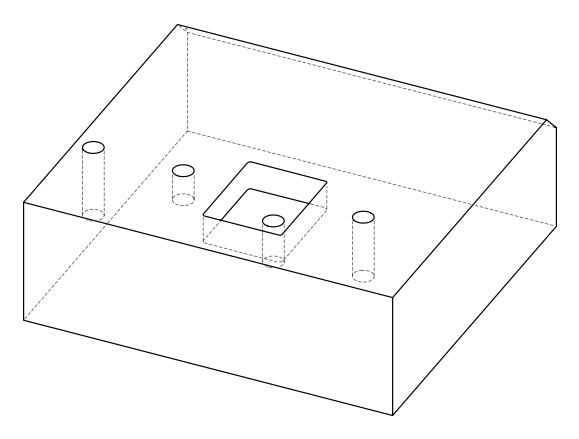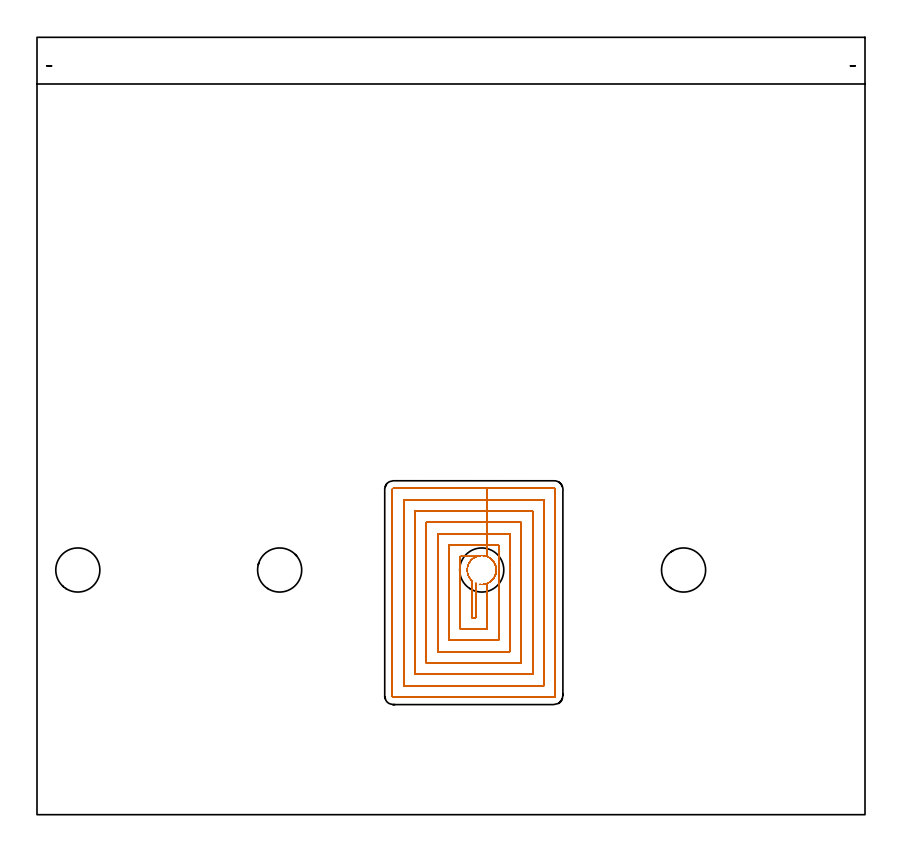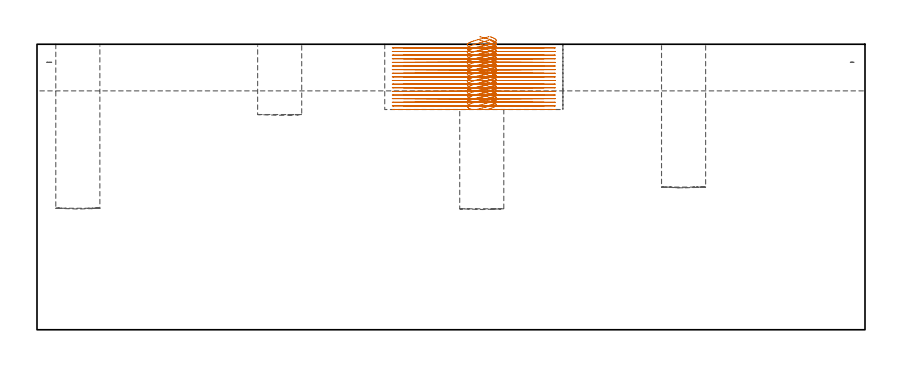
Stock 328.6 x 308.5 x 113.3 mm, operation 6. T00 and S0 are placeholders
(PLAN: 6 operations, 2 tool changes, 71.9 min)
(1 INDEXABLE_INSERT_DRILL_BLIND_HOLE_FROM_SOLID | STEP1POCKET | NXT0302_006 | 0.27 min | 15660 mm3)
(2 INDEXABLE_INSERT_DRILL_BLIND_HOLE_FROM_SOLID_1 | STEP1POCKET_1 | NXT0302_006 | 0.12 min | 6725 mm3)
(3 INDEXABLE_INSERT_DRILL_BLIND_HOLE_FROM_SOLID_2 | STEP1POCKET_2 | NXT0302_006 | 0.17 min | 15709 mm3)
(4 INDEXABLE_INSERT_DRILL_BLIND_HOLE_FROM_SOLID_3 | STEP1POCKET_3 | NXT0302_006 | 0.24 min | 13645 mm3)
(5 AREA_MILL | FG_CHAMFER_SURFACE | UGT0205_001 | 18.69 min | 56237 mm3)
(6 MILL_RECTANGULAR_POCKET | POCKET_RECTANGULAR_STRAIGHT | NXT0201_008 | Follow Part, ap 1.5, ae 75% | 52.45 min | 156149 mm3)
(TOOL NXT0302_006 | Index. Insert Drill 17.5mm [880-D1750L25-05] | D17.5 PA176 FL88 Z2)
(TOOL UGT0205_001 | Chamfer Mill 20 x 3 x 45 deg. | D20 FL50 Z2)
(TOOL NXT0201_008 | ENDMILL 6mm [2P460-0600-NA 1630] | D6 FL26 Z6)
(OP 6 MILL_RECTANGULAR_POCKET)
G17 G21 G94 G90
T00 M6
G54
G17 G0 G90 X179.303 Y102.118 S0 M3
G43 Z123.3 H1
Z116.3
G94 G1 X179.197 Y102.186 Z116.266 F250.
X178.315 Y102.564 Z116.009
X177.988 Y102.652 Z115.918
X177.66 Y102.739 Z115.827
X176.755 Y102.851 Z115.583
X175.845 Y102.818 Z115.339
X174.95 Y102.642 Z115.095
X174.095 Y102.328 Z114.851
X173.3 Y101.882 Z114.606
X172.585 Y101.317 Z114.362
X171.968 Y100.646 Z114.118
X171.465 Y99.886 Z113.874
X171.088 Y99.056 Z113.63
X170.846 Y98.178 Z113.385
X170.746 Y97.272 Z113.141
X170.79 Y96.361 Z112.897
X170.853 Y96.028 Z112.806
X170.904 Y95.761 Z112.733
X171.101 Y95.123 Z112.554
X171.448 Y94.34 Z112.325
X171.818 Y93.751 Z112.138
X172.256 Y93.211 Z111.952
X172.5 Y92.975 Z111.861
Y78.2 F500.
X174.2
Y91.835
G0 X179.783 Y92.391 Z116.3
G1 X180.218 Y92.702 Z116.157 F250.
X180.464 Y92.936 Z116.066
X180.71 Y93.17 Z115.975
X181.303 Y93.924 Z115.718
X181.763 Y94.765 Z115.461
X182.077 Y95.671 Z115.204
X182.236 Y96.617 Z114.947
Y97.575 Z114.69
X182.078 Y98.521 Z114.433
X181.764 Y99.427 Z114.176
X181.305 Y100.269 Z113.919
X180.712 Y101.022 Z113.663
X180.003 Y101.668 Z113.406
X179.197 Y102.186 Z113.149
X178.315 Y102.564 Z112.892
X177.988 Y102.652 Z112.801
X177.66 Y102.739 Z112.71
X176.724 Y102.852 Z112.457
X175.782 Y102.811 Z112.205
X174.859 Y102.616 Z111.952
X174.54 Y102.5 Z111.861
X168. F500.
Y73.7
X178.7
Y91.79
G0 X175.745 Y91.405 Z116.3
G1 X175.904 Y91.375 Z116.257 F250.
X176.83 Y91.353 Z116.008
X177.748 Y91.48 Z115.76
X178.634 Y91.753 Z115.512
X179.464 Y92.164 Z115.264
X180.218 Y92.702 Z115.015
X180.464 Y92.936 Z114.924
X180.71 Y93.17 Z114.833
X181.268 Y93.872 Z114.593
X181.711 Y94.651 Z114.353
X182.027 Y95.489 Z114.113
X182.209 Y96.367 Z113.873
X182.254 Y97.262 Z113.633
X182.159 Y98.153 Z113.393
X181.927 Y99.018 Z113.153
X181.563 Y99.837 Z112.912
X181.077 Y100.59 Z112.672
X180.48 Y101.258 Z112.432
X179.786 Y101.826 Z112.192
X179.013 Y102.279 Z111.952
X178.7 Y102.409 Z111.861
Y102.5 F500.
X178.468
Y107.
X163.5
Y69.2
X183.2
Y107.
X178.468
Y111.5
X159.
Y64.7
X187.7
Y111.5
X178.468
Y116.
X154.5
Y60.2
X192.2
Y116.
X178.468
Y120.5
X150.
Y55.7
X196.7
Y120.5
X178.468
Y125.
X145.5
Y51.2
X201.2
Y125.
X178.468
Y129.5
X141.4
G3 X141. Y129.1 R0.4
G1 Y47.1
G3 X141.4 Y46.7 R0.4
G1 X205.3
G3 X205.7 Y47.1 R0.4
G1 Y129.1
G3 X205.3 Y129.5 R0.4
G1 X178.468
X177.468
G0 X179.304 Y102.117 Z114.861
G1 X179.197 Y102.186 Z114.827 F250.
X178.315 Y102.564 Z114.57
X177.988 Y102.652 Z114.479
X177.66 Y102.739 Z114.388
X176.71 Y102.853 Z114.132
X175.754 Y102.807 Z113.876
X174.82 Y102.604 Z113.619
X173.931 Y102.249 Z113.363
X173.114 Y101.752 Z113.107
X172.39 Y101.127 Z112.85
X171.779 Y100.39 Z112.594
X171.299 Y99.563 Z112.338
X170.962 Y98.668 Z112.081
X170.779 Y97.729 Z111.825
X170.752 Y96.773 Z111.569
X170.885 Y95.825 Z111.312
X171.101 Y95.123 Z111.115
X171.302 Y94.646 Z110.977
X171.448 Y94.34 Z110.886
X171.818 Y93.751 Z110.699
X172.256 Y93.211 Z110.513
X172.5 Y92.975 Z110.422
Y78.2 F500.
X174.2
Y91.835
G0 X179.783 Y92.391 Z114.861
G1 X180.218 Y92.702 Z114.718 F250.
X180.464 Y92.936 Z114.627
X180.71 Y93.17 Z114.536
X181.303 Y93.924 Z114.279
X181.763 Y94.765 Z114.022
X182.077 Y95.671 Z113.765
X182.236 Y96.617 Z113.508
Y97.575 Z113.251
X182.078 Y98.521 Z112.994
X181.764 Y99.427 Z112.737
X181.305 Y100.269 Z112.481
X180.712 Y101.022 Z112.224
X180.003 Y101.668 Z111.967
X179.197 Y102.186 Z111.71
X178.315 Y102.564 Z111.453
X177.988 Y102.652 Z111.362
X177.66 Y102.739 Z111.271
X176.724 Y102.852 Z111.018
X175.782 Y102.811 Z110.766
X174.859 Y102.616 Z110.513
X174.54 Y102.5 Z110.422
X168. F500.
Y73.7
X178.7
Y91.79
G0 X175.745 Y91.405 Z114.861
G1 X175.904 Y91.375 Z114.818 F250.
X176.83 Y91.353 Z114.57
X177.748 Y91.48 Z114.321
X178.634 Y91.753 Z114.073
X179.464 Y92.164 Z113.825
X180.218 Y92.702 Z113.576
X180.464 Y92.936 Z113.485
X180.71 Y93.17 Z113.394
X181.268 Y93.872 Z113.154
X181.711 Y94.651 Z112.914
X182.027 Y95.489 Z112.674
X182.209 Y96.367 Z112.434
X182.254 Y97.262 Z112.194
X182.159 Y98.153 Z111.954
X181.927 Y99.018 Z111.714
X181.563 Y99.837 Z111.474
X181.077 Y100.59 Z111.233
X180.48 Y101.258 Z110.993
X179.786 Y101.826 Z110.753
X179.013 Y102.279 Z110.513
X178.7 Y102.409 Z110.422
Y102.5 F500.
X178.468
Y107.
X163.5
Y69.2
X183.2
Y107.
X178.468
Y111.5
X159.
Y64.7
X187.7
Y111.5
X178.468
Y116.
X154.5
Y60.2
X192.2
Y116.
X178.468
Y120.5
X150.
Y55.7
X196.7
Y120.5
X178.468
Y125.
X145.5
Y51.2
X201.2
Y125.
X178.468
Y129.5
X141.4
G3 X141. Y129.1 R0.4
G1 Y47.1
G3 X141.4 Y46.7 R0.4
G1 X205.3
G3 X205.7 Y47.1 R0.4
G1 Y129.1
G3 X205.3 Y129.5 R0.4
G1 X178.468
X177.468
G0 X179.304 Y102.117 Z113.422
G1 X179.197 Y102.186 Z113.388 F250.
X178.315 Y102.564 Z113.131
X177.988 Y102.652 Z113.04
X177.66 Y102.739 Z112.949
X176.71 Y102.853 Z112.693
X175.754 Y102.807 Z112.437
X174.82 Y102.604 Z112.18
X173.931 Y102.249 Z111.924
X173.114 Y101.752 Z111.668
X172.39 Y101.127 Z111.411
X171.779 Y100.39 Z111.155
X171.299 Y99.563 Z110.899
X170.962 Y98.668 Z110.642
X170.779 Y97.729 Z110.386
X170.752 Y96.773 Z110.13
X170.885 Y95.825 Z109.873
X171.101 Y95.123 Z109.677
X171.302 Y94.646 Z109.538
X171.448 Y94.34 Z109.447
X171.818 Y93.751 Z109.261
X172.256 Y93.211 Z109.074
X172.5 Y92.975 Z108.983
Y78.2 F500.
X174.2
Y91.835
G0 X179.783 Y92.391 Z113.422
G1 X180.218 Y92.702 Z113.279 F250.
X180.464 Y92.936 Z113.188
X180.71 Y93.17 Z113.097
X181.303 Y93.924 Z112.84
X181.763 Y94.765 Z112.583
X182.077 Y95.671 Z112.326
X182.236 Y96.617 Z112.069
Y97.575 Z111.812
X182.078 Y98.521 Z111.555
X181.764 Y99.427 Z111.299
X181.305 Y100.269 Z111.042
X180.712 Y101.022 Z110.785
X180.003 Y101.668 Z110.528
X179.197 Y102.186 Z110.271
X178.315 Y102.564 Z110.014
X177.988 Y102.652 Z109.923
X177.66 Y102.739 Z109.832
X176.724 Y102.852 Z109.58
X175.782 Y102.811 Z109.327
X174.859 Y102.616 Z109.074
X174.54 Y102.5 Z108.983
X168. F500.
Y73.7
X178.7
Y91.79
G0 X175.745 Y91.405 Z113.422
G1 X175.904 Y91.375 Z113.379 F250.
X176.83 Y91.353 Z113.131
X177.748 Y91.48 Z112.882
X178.634 Y91.753 Z112.634
X179.464 Y92.164 Z112.386
X180.218 Y92.702 Z112.137
X180.464 Y92.936 Z112.047
X180.71 Y93.17 Z111.956
X181.268 Y93.872 Z111.715
X181.711 Y94.651 Z111.475
X182.027 Y95.489 Z111.235
X182.209 Y96.367 Z110.995
X182.254 Y97.262 Z110.755
X182.159 Y98.153 Z110.515
X181.927 Y99.018 Z110.275
X181.563 Y99.837 Z110.035
X181.077 Y100.59 Z109.795
X180.48 Y101.258 Z109.554
X179.786 Y101.826 Z109.314
X179.013 Y102.279 Z109.074
X178.7 Y102.409 Z108.983
Y102.5 F500.
X178.468
Y107.
X163.5
Y69.2
X183.2
Y107.
X178.468
Y111.5
X159.
Y64.7
X187.7
Y111.5
X178.468
Y116.
X154.5
Y60.2
X192.2
Y116.
X178.468
Y120.5
X150.
Y55.7
X196.7
Y120.5
X178.468
Y125.
X145.5
Y51.2
X201.2
Y125.
X178.468
Y129.5
X141.4
G3 X141. Y129.1 R0.4
G1 Y47.1
G3 X141.4 Y46.7 R0.4
G1 X205.3
G3 X205.7 Y47.1 R0.4
G1 Y129.1
G3 X205.3 Y129.5 R0.4
G1 X178.468
X177.468
G0 X179.304 Y102.117 Z111.983
G1 X179.197 Y102.186 Z111.949 F250.
X178.315 Y102.564 Z111.692
X177.988 Y102.652 Z111.601
X177.66 Y102.739 Z111.51
X176.71 Y102.853 Z111.254
X175.754 Y102.807 Z110.998
X174.82 Y102.604 Z110.742
X173.931 Y102.249 Z110.485
X173.114 Y101.752 Z110.229
X172.39 Y101.127 Z109.973
X171.779 Y100.39 Z109.716
X171.299 Y99.563 Z109.46
X170.962 Y98.668 Z109.204
X170.779 Y97.729 Z108.947
X170.752 Y96.773 Z108.691
X170.885 Y95.825 Z108.435
X171.101 Y95.123 Z108.238
X171.302 Y94.646 Z108.099
X171.448 Y94.34 Z108.008
X171.818 Y93.751 Z107.822
X172.256 Y93.211 Z107.635
X172.5 Y92.975 Z107.544
Y78.2 F500.
X174.2
Y91.835
G0 X179.783 Y92.391 Z111.983
G1 X180.218 Y92.702 Z111.84 F250.
X180.464 Y92.936 Z111.749
X180.71 Y93.17 Z111.658
X181.303 Y93.924 Z111.401
X181.763 Y94.765 Z111.144
X182.077 Y95.671 Z110.887
X182.236 Y96.617 Z110.63
Y97.575 Z110.373
X182.078 Y98.521 Z110.117
X181.764 Y99.427 Z109.86
X181.305 Y100.269 Z109.603
X180.712 Y101.022 Z109.346
X180.003 Y101.668 Z109.089
X179.197 Y102.186 Z108.832
X178.315 Y102.564 Z108.575
X177.988 Y102.652 Z108.484
X177.66 Y102.739 Z108.393
X176.724 Y102.852 Z108.141
X175.782 Y102.811 Z107.888
X174.859 Y102.616 Z107.635
X174.54 Y102.5 Z107.544
X168. F500.
Y73.7
X178.7
Y91.79
G0 X175.745 Y91.405 Z111.983
G1 X175.904 Y91.375 Z111.94 F250.
X176.83 Y91.353 Z111.692
X177.748 Y91.48 Z111.443
X178.634 Y91.753 Z111.195
X179.464 Y92.164 Z110.947
X180.218 Y92.702 Z110.699
X180.464 Y92.936 Z110.608
X180.71 Y93.17 Z110.517
X181.268 Y93.872 Z110.277
X181.711 Y94.651 Z110.036
X182.027 Y95.489 Z109.796
X182.209 Y96.367 Z109.556
X182.254 Y97.262 Z109.316
X182.159 Y98.153 Z109.076
X181.927 Y99.018 Z108.836
X181.563 Y99.837 Z108.596
X181.077 Y100.59 Z108.356
X180.48 Y101.258 Z108.116
X179.786 Y101.826 Z107.875
X179.013 Y102.279 Z107.635
X178.7 Y102.409 Z107.544
Y102.5 F500.
X178.468
Y107.
X163.5
Y69.2
X183.2
Y107.
X178.468
Y111.5
X159.
Y64.7
X187.7
Y111.5
X178.468
Y116.
X154.5
Y60.2
X192.2
Y116.
X178.468
Y120.5
X150.
Y55.7
X196.7
Y120.5
X178.468
Y125.
X145.5
Y51.2
X201.2
Y125.
X178.468
Y129.5
X141.4
G3 X141. Y129.1 R0.4
G1 Y47.1
G3 X141.4 Y46.7 R0.4
G1 X205.3
G3 X205.7 Y47.1 R0.4
G1 Y129.1
G3 X205.3 Y129.5 R0.4
G1 X178.468
X177.468
G0 X179.304 Y102.117 Z110.544
G1 X179.197 Y102.186 Z110.51 F250.
X178.315 Y102.564 Z110.253
X177.988 Y102.652 Z110.162
X177.66 Y102.739 Z110.072
X176.71 Y102.853 Z109.815
X175.754 Y102.807 Z109.559
X174.82 Y102.604 Z109.303
X173.931 Y102.249 Z109.046
X173.114 Y101.752 Z108.79
X172.39 Y101.127 Z108.534
X171.779 Y100.39 Z108.277
X171.299 Y99.563 Z108.021
X170.962 Y98.668 Z107.765
X170.779 Y97.729 Z107.508
X170.752 Y96.773 Z107.252
X170.885 Y95.825 Z106.996
X171.097 Y95.135 Z106.802
X171.303 Y94.645 Z106.66
X171.448 Y94.338 Z106.569
X171.818 Y93.75 Z106.383
X172.256 Y93.211 Z106.196
X172.5 Y92.975 Z106.105
Y78.2 F500.
X174.2
Y91.835
G0 X179.789 Y92.383 Z110.544
G1 X179.897 Y92.45 Z110.51 F250.
X180.159 Y92.666 Z110.419
X180.316 Y92.796 Z110.365
X180.464 Y92.936 Z110.31
X180.71 Y93.17 Z110.219
X181.303 Y93.924 Z109.962
X181.763 Y94.765 Z109.705
X182.077 Y95.671 Z109.448
X182.236 Y96.617 Z109.192
Y97.575 Z108.935
X182.078 Y98.521 Z108.678
X181.764 Y99.427 Z108.421
X181.305 Y100.269 Z108.164
X180.712 Y101.022 Z107.907
X180.003 Y101.668 Z107.65
X179.197 Y102.186 Z107.393
X178.315 Y102.564 Z107.136
X177.988 Y102.652 Z107.045
X177.66 Y102.739 Z106.954
X176.724 Y102.852 Z106.702
X175.782 Y102.811 Z106.449
X174.859 Y102.616 Z106.196
X174.54 Y102.5 Z106.105
X168. F500.
Y73.7
X178.7
Y91.79
G0 X175.744 Y91.399 Z110.544
G1 X176.571 Y91.344 Z110.322 F250.
X177.457 Y91.424 Z110.084
X178.32 Y91.638 Z109.846
X179.14 Y91.983 Z109.607
X179.897 Y92.45 Z109.369
X180.159 Y92.666 Z109.278
X180.316 Y92.796 Z109.223
X180.464 Y92.936 Z109.169
X180.71 Y93.17 Z109.078
X181.268 Y93.872 Z108.838
X181.711 Y94.651 Z108.598
X182.027 Y95.489 Z108.357
X182.209 Y96.367 Z108.117
X182.254 Y97.262 Z107.877
X182.159 Y98.153 Z107.637
X181.927 Y99.018 Z107.397
X181.563 Y99.837 Z107.157
X181.077 Y100.59 Z106.917
X180.48 Y101.258 Z106.677
X179.786 Y101.826 Z106.437
X179.013 Y102.279 Z106.196
X178.7 Y102.409 Z106.105
Y102.5 F500.
X178.468
Y107.
X163.5
Y69.2
X183.2
Y107.
X178.468
Y111.5
X159.
Y64.7
X187.7
Y111.5
X178.468
Y116.
X154.5
Y60.2
X192.2
Y116.
X178.468
Y120.5
X150.
Y55.7
X196.7
Y120.5
X178.468
Y125.
X145.5
Y51.2
X201.2
Y125.
X178.468
Y129.5
X141.4
G3 X141. Y129.1 R0.4
G1 Y47.1
G3 X141.4 Y46.7 R0.4
G1 X205.3
G3 X205.7 Y47.1 R0.4
G1 Y129.1
G3 X205.3 Y129.5 R0.4
G1 X178.468
X177.468
G0 X179.304 Y102.117 Z109.105
G1 X179.197 Y102.186 Z109.071 F250.
X178.315 Y102.564 Z108.815
X177.988 Y102.652 Z108.724
X177.66 Y102.739 Z108.633
X176.71 Y102.853 Z108.376
X175.754 Y102.807 Z108.12
X174.82 Y102.604 Z107.864
X173.931 Y102.249 Z107.607
X173.114 Y101.752 Z107.351
X172.39 Y101.127 Z107.095
X171.779 Y100.39 Z106.838
X171.299 Y99.563 Z106.582
X170.962 Y98.668 Z106.326
X170.779 Y97.729 Z106.069
X170.752 Y96.773 Z105.813
X170.885 Y95.825 Z105.557
X171.097 Y95.135 Z105.363
X171.303 Y94.645 Z105.221
X171.448 Y94.338 Z105.13
X171.818 Y93.75 Z104.944
X172.256 Y93.211 Z104.758
X172.5 Y92.975 Z104.667
Y78.2 F500.
X174.2
Y91.835
G0 X179.789 Y92.383 Z109.105
G1 X179.897 Y92.45 Z109.072 F250.
X180.159 Y92.666 Z108.981
X180.316 Y92.796 Z108.926
X180.464 Y92.936 Z108.871
X180.71 Y93.17 Z108.78
X181.303 Y93.924 Z108.523
X181.763 Y94.765 Z108.266
X182.077 Y95.671 Z108.01
X182.236 Y96.617 Z107.753
Y97.575 Z107.496
X182.078 Y98.521 Z107.239
X181.764 Y99.427 Z106.982
X181.305 Y100.269 Z106.725
X180.712 Y101.022 Z106.468
X180.003 Y101.668 Z106.211
X179.197 Y102.186 Z105.954
X178.315 Y102.564 Z105.697
X177.988 Y102.652 Z105.606
X177.66 Y102.739 Z105.516
X176.724 Y102.852 Z105.263
X175.782 Y102.811 Z105.01
X174.859 Y102.616 Z104.758
X174.54 Y102.5 Z104.667
X168. F500.
Y73.7
X178.7
Y91.79
G0 X175.744 Y91.399 Z109.105
G1 X176.571 Y91.344 Z108.884 F250.
X177.457 Y91.424 Z108.645
X178.32 Y91.638 Z108.407
X179.14 Y91.983 Z108.169
X179.897 Y92.45 Z107.93
X180.159 Y92.666 Z107.839
X180.316 Y92.796 Z107.785
X180.464 Y92.936 Z107.73
X180.71 Y93.17 Z107.639
X181.268 Y93.872 Z107.399
X181.711 Y94.651 Z107.159
X182.027 Y95.489 Z106.919
X182.209 Y96.367 Z106.678
X182.254 Y97.262 Z106.438
X182.159 Y98.153 Z106.198
X181.927 Y99.018 Z105.958
X181.563 Y99.837 Z105.718
X181.077 Y100.59 Z105.478
X180.48 Y101.258 Z105.238
X179.786 Y101.826 Z104.998
X179.013 Y102.279 Z104.758
X178.7 Y102.409 Z104.667
Y102.5 F500.
X178.468
Y107.
X163.5
Y69.2
X183.2
Y107.
X178.468
Y111.5
X159.
Y64.7
X187.7
Y111.5
X178.468
Y116.
X154.5
Y60.2
X192.2
Y116.
X178.468
Y120.5
X150.
Y55.7
X196.7
Y120.5
X178.468
Y125.
X145.5
Y51.2
X201.2
Y125.
X178.468
Y129.5
X141.4
G3 X141. Y129.1 R0.4
G1 Y47.1
G3 X141.4 Y46.7 R0.4
G1 X205.3
G3 X205.7 Y47.1 R0.4
G1 Y129.1
G3 X205.3 Y129.5 R0.4
G1 X178.468
X177.468
G0 X179.304 Y102.117 Z107.667
G1 X179.197 Y102.186 Z107.633 F250.
X178.315 Y102.564 Z107.376
X177.988 Y102.652 Z107.285
X177.66 Y102.739 Z107.194
X176.71 Y102.853 Z106.938
X175.754 Y102.807 Z106.681
X174.82 Y102.604 Z106.425
X173.931 Y102.249 Z106.169
X173.114 Y101.752 Z105.912
X172.39 Y101.127 Z105.656
X171.779 Y100.39 Z105.4
X171.299 Y99.563 Z105.143
X170.962 Y98.668 Z104.887
X170.779 Y97.729 Z104.631
X170.752 Y96.773 Z104.374
X170.885 Y95.825 Z104.118
X171.101 Y95.123 Z103.921
X171.302 Y94.646 Z103.782
X171.448 Y94.34 Z103.691
X171.818 Y93.751 Z103.505
X172.256 Y93.211 Z103.319
X172.5 Y92.975 Z103.228
Y78.2 F500.
X174.2
Y91.835
G0 X179.783 Y92.391 Z107.667
G1 X180.218 Y92.702 Z107.523 F250.
X180.464 Y92.936 Z107.432
X180.71 Y93.17 Z107.341
X181.303 Y93.924 Z107.084
X181.763 Y94.765 Z106.828
X182.077 Y95.671 Z106.571
X182.236 Y96.617 Z106.314
Y97.575 Z106.057
X182.078 Y98.521 Z105.8
X181.764 Y99.427 Z105.543
X181.305 Y100.269 Z105.286
X180.712 Y101.022 Z105.029
X180.003 Y101.668 Z104.772
X179.197 Y102.186 Z104.515
X178.315 Y102.564 Z104.258
X177.988 Y102.652 Z104.168
X177.66 Y102.739 Z104.077
X176.724 Y102.852 Z103.824
X175.782 Y102.811 Z103.571
X174.859 Y102.616 Z103.319
X174.54 Y102.5 Z103.228
X168. F500.
Y73.7
X178.7
Y91.79
G0 X175.745 Y91.405 Z107.667
G1 X175.904 Y91.375 Z107.623 F250.
X176.83 Y91.353 Z107.375
X177.748 Y91.48 Z107.127
X178.634 Y91.753 Z106.879
X179.464 Y92.164 Z106.63
X180.218 Y92.702 Z106.382
X180.464 Y92.936 Z106.291
X180.71 Y93.17 Z106.2
X181.268 Y93.872 Z105.96
X181.711 Y94.651 Z105.72
X182.027 Y95.489 Z105.48
X182.209 Y96.367 Z105.24
X182.254 Y97.262 Z104.999
X182.159 Y98.153 Z104.759
X181.927 Y99.018 Z104.519
X181.563 Y99.837 Z104.279
X181.077 Y100.59 Z104.039
X180.48 Y101.258 Z103.799
X179.786 Y101.826 Z103.559
X179.013 Y102.279 Z103.319
X178.7 Y102.409 Z103.228
Y102.5 F500.
X178.468
Y107.
X163.5
Y69.2
X183.2
Y107.
X178.468
Y111.5
X159.
Y64.7
X187.7
Y111.5
X178.468
Y116.
X154.5
Y60.2
X192.2
Y116.
X178.468
Y120.5
X150.
Y55.7
X196.7
Y120.5
X178.468
Y125.
X145.5
Y51.2
X201.2
Y125.
X178.468
Y129.5
X141.4
G3 X141. Y129.1 R0.4
G1 Y47.1
G3 X141.4 Y46.7 R0.4
G1 X205.3
G3 X205.7 Y47.1 R0.4
G1 Y129.1
G3 X205.3 Y129.5 R0.4
G1 X178.468
X177.468
G0 X179.302 Y102.116 Z106.228
G1 X178.986 Y102.293 Z106.131 F250.
X178.315 Y102.564 Z105.937
X177.988 Y102.652 Z105.846
X177.66 Y102.739 Z105.755
X176.71 Y102.853 Z105.499
X175.754 Y102.807 Z105.242
X174.82 Y102.604 Z104.986
X173.931 Y102.249 Z104.73
X173.114 Y101.752 Z104.473
X172.39 Y101.127 Z104.217
X171.779 Y100.39 Z103.961
X171.299 Y99.563 Z103.704
X170.962 Y98.668 Z103.448
X170.779 Y97.729 Z103.192
X170.752 Y96.773 Z102.935
X170.885 Y95.825 Z102.679
X171.101 Y95.123 Z102.482
X171.302 Y94.646 Z102.343
X171.448 Y94.34 Z102.253
X171.818 Y93.751 Z102.066
X172.256 Y93.211 Z101.88
X172.5 Y92.975 Z101.789
Y78.2 F500.
X174.2
Y91.835
G0 X179.79 Y92.387 Z106.228
G1 X180.179 Y92.671 Z106.099 F250.
X180.708 Y93.169 Z105.904
X181.169 Y93.73 Z105.709
X181.556 Y94.345 Z105.515
X181.7 Y94.652 Z105.424
X181.844 Y94.959 Z105.333
X182.042 Y95.542 Z105.168
X182.114 Y95.874 Z105.077
X182.186 Y96.205 Z104.986
X182.255 Y97.014 Z104.769
X182.209 Y97.824 Z104.551
X182.05 Y98.62 Z104.334
X181.78 Y99.385 Z104.116
X181.405 Y100.105 Z103.899
X180.932 Y100.764 Z103.681
X180.701 Y101.012 Z103.591
X180.473 Y101.26 Z103.5
X180.162 Y101.54 Z103.388
X179.891 Y101.739 Z103.298
X179.617 Y101.939 Z103.207
X178.986 Y102.293 Z103.013
X178.315 Y102.564 Z102.82
X177.988 Y102.652 Z102.729
X177.66 Y102.739 Z102.638
X176.724 Y102.852 Z102.385
X175.782 Y102.811 Z102.132
X174.859 Y102.616 Z101.88
X174.54 Y102.5 Z101.789
X168. F500.
Y73.7
X178.7
Y91.79
G0 X175.746 Y91.404 Z106.228
G1 X176.46 Y91.344 Z106.036 F250.
X177.332 Y91.404 Z105.802
X178.185 Y91.595 Z105.567
X178.999 Y91.913 Z105.333
X179.296 Y92.078 Z105.242
X179.592 Y92.243 Z105.151
X180.179 Y92.671 Z104.957
X180.708 Y93.169 Z104.762
X181.169 Y93.73 Z104.567
X181.556 Y94.345 Z104.373
X181.7 Y94.652 Z104.282
X181.844 Y94.959 Z104.191
X182.042 Y95.542 Z104.026
X182.114 Y95.874 Z103.935
X182.186 Y96.205 Z103.844
X182.255 Y97.014 Z103.627
X182.209 Y97.824 Z103.409
X182.05 Y98.62 Z103.192
X181.78 Y99.385 Z102.974
X181.405 Y100.105 Z102.757
X180.932 Y100.764 Z102.54
X180.701 Y101.012 Z102.449
X180.473 Y101.26 Z102.359
X180.162 Y101.54 Z102.246
X179.891 Y101.739 Z102.156
X179.617 Y101.939 Z102.065
X179.013 Y102.279 Z101.88
X178.7 Y102.409 Z101.789
Y102.5 F500.
X178.468
Y107.
X163.5
Y69.2
X183.2
Y107.
X178.468
Y111.5
X159.
Y64.7
X187.7
Y111.5
X178.468
Y116.
X154.5
Y60.2
X192.2
Y116.
X178.468
Y120.5
X150.
Y55.7
X196.7
Y120.5
X178.468
Y125.
X145.5
Y51.2
X201.2
Y125.
X178.468
Y129.5
X141.4
G3 X141. Y129.1 R0.4
G1 Y47.1
G3 X141.4 Y46.7 R0.4
G1 X205.3
G3 X205.7 Y47.1 R0.4
G1 Y129.1
G3 X205.3 Y129.5 R0.4
G1 X178.468
X177.468
G0 X179.302 Y102.116 Z104.789
G1 X178.986 Y102.293 Z104.692 F250.
X178.315 Y102.564 Z104.498
X177.988 Y102.652 Z104.407
X177.66 Y102.739 Z104.316
X176.71 Y102.853 Z104.06
X175.754 Y102.807 Z103.803
X174.82 Y102.604 Z103.547
X173.931 Y102.249 Z103.291
X173.114 Y101.752 Z103.034
X172.39 Y101.127 Z102.778
X171.779 Y100.39 Z102.522
X171.299 Y99.563 Z102.265
X170.962 Y98.668 Z102.009
X170.779 Y97.729 Z101.753
X170.752 Y96.773 Z101.496
X170.885 Y95.825 Z101.24
X171.101 Y95.123 Z101.043
X171.302 Y94.646 Z100.905
X171.448 Y94.34 Z100.814
X171.818 Y93.751 Z100.627
X172.256 Y93.211 Z100.441
X172.5 Y92.975 Z100.35
Y78.2 F500.
X174.2
Y91.835
G0 X179.79 Y92.387 Z104.789
G1 X180.179 Y92.671 Z104.66 F250.
X180.708 Y93.169 Z104.465
X181.169 Y93.73 Z104.27
X181.556 Y94.345 Z104.076
X181.7 Y94.652 Z103.985
X181.844 Y94.959 Z103.894
X182.042 Y95.542 Z103.729
X182.114 Y95.874 Z103.638
X182.186 Y96.205 Z103.547
X182.255 Y97.014 Z103.33
X182.209 Y97.824 Z103.112
X182.05 Y98.62 Z102.895
X181.78 Y99.385 Z102.677
X181.405 Y100.105 Z102.46
X180.932 Y100.764 Z102.242
X180.701 Y101.012 Z102.152
X180.473 Y101.26 Z102.062
X180.162 Y101.54 Z101.949
X179.891 Y101.739 Z101.859
X179.617 Y101.939 Z101.768
X178.986 Y102.293 Z101.575
X178.315 Y102.564 Z101.381
X177.988 Y102.652 Z101.29
X177.66 Y102.739 Z101.199
X176.724 Y102.852 Z100.946
X175.782 Y102.811 Z100.694
X174.859 Y102.616 Z100.441
X174.54 Y102.5 Z100.35
X168. F500.
Y73.7
X178.7
Y91.79
G0 X175.746 Y91.404 Z104.789
G1 X176.46 Y91.344 Z104.597 F250.
X177.332 Y91.404 Z104.363
X178.185 Y91.595 Z104.128
X178.999 Y91.913 Z103.894
X179.296 Y92.078 Z103.803
X179.592 Y92.243 Z103.712
X180.179 Y92.671 Z103.518
X180.708 Y93.169 Z103.323
X181.169 Y93.73 Z103.129
X181.556 Y94.345 Z102.934
X181.7 Y94.652 Z102.843
X181.844 Y94.959 Z102.752
X182.042 Y95.542 Z102.587
X182.114 Y95.874 Z102.496
X182.186 Y96.205 Z102.405
X182.255 Y97.014 Z102.188
X182.209 Y97.824 Z101.97
X182.05 Y98.62 Z101.753
X181.78 Y99.385 Z101.536
X181.405 Y100.105 Z101.318
X180.932 Y100.764 Z101.101
X180.701 Y101.012 Z101.01
X180.473 Y101.26 Z100.92
X180.162 Y101.54 Z100.808
X179.891 Y101.739 Z100.717
X179.617 Y101.939 Z100.627
X179.013 Y102.279 Z100.441
X178.7 Y102.409 Z100.35
Y102.5 F500.
X178.468
Y107.
X163.5
Y69.2
X183.2
Y107.
X178.468
Y111.5
X159.
Y64.7
X187.7
Y111.5
X178.468
Y116.
X154.5
Y60.2
X192.2
Y116.
X178.468
Y120.5
X150.
Y55.7
X196.7
Y120.5
X178.468
Y125.
X145.5
Y51.2
X201.2
Y125.
X178.468
Y129.5
X141.4
G3 X141. Y129.1 R0.4
G1 Y47.1
G3 X141.4 Y46.7 R0.4
G1 X205.3
G3 X205.7 Y47.1 R0.4
G1 Y129.1
G3 X205.3 Y129.5 R0.4
G1 X178.468
X177.468
G0 X179.304 Y102.117 Z103.35
G1 X179.197 Y102.186 Z103.316 F250.
X178.315 Y102.564 Z103.059
X177.988 Y102.652 Z102.968
X177.66 Y102.739 Z102.877
X176.71 Y102.853 Z102.621
X175.754 Y102.807 Z102.365
X174.82 Y102.604 Z102.108
X173.931 Y102.249 Z101.852
X173.114 Y101.752 Z101.596
X172.39 Y101.127 Z101.339
X171.779 Y100.39 Z101.083
X171.299 Y99.563 Z100.827
X170.962 Y98.668 Z100.57
X170.779 Y97.729 Z100.314
X170.752 Y96.773 Z100.058
X170.885 Y95.825 Z99.801
X171.101 Y95.123 Z99.604
X171.302 Y94.646 Z99.466
X171.448 Y94.34 Z99.375
X171.818 Y93.751 Z99.188
X172.256 Y93.211 Z99.002
X172.5 Y92.975 Z98.911
Y78.2 F500.
X174.2
Y91.835
G0 X179.783 Y92.391 Z103.35
G1 X180.218 Y92.702 Z103.207 F250.
X180.464 Y92.936 Z103.116
X180.71 Y93.17 Z103.025
X181.303 Y93.924 Z102.768
X181.763 Y94.765 Z102.511
X182.077 Y95.671 Z102.254
X182.236 Y96.617 Z101.997
Y97.575 Z101.74
X182.078 Y98.521 Z101.483
X181.764 Y99.427 Z101.226
X181.305 Y100.269 Z100.969
X180.712 Y101.022 Z100.713
X180.003 Y101.668 Z100.456
X179.197 Y102.186 Z100.199
X178.315 Y102.564 Z99.942
X177.988 Y102.652 Z99.851
X177.66 Y102.739 Z99.76
X176.724 Y102.852 Z99.507
X175.782 Y102.811 Z99.255
X174.859 Y102.616 Z99.002
X174.54 Y102.5 Z98.911
X168. F500.
Y73.7
X178.7
Y91.79
G0 X175.745 Y91.405 Z103.35
G1 X175.904 Y91.375 Z103.307 F250.
X176.83 Y91.353 Z103.058
X177.748 Y91.48 Z102.81
X178.634 Y91.753 Z102.562
X179.464 Y92.164 Z102.314
X180.218 Y92.702 Z102.065
X180.464 Y92.936 Z101.974
X180.71 Y93.17 Z101.883
X181.268 Y93.872 Z101.643
X181.711 Y94.651 Z101.403
X182.027 Y95.489 Z101.163
X182.209 Y96.367 Z100.923
X182.254 Y97.262 Z100.683
X182.159 Y98.153 Z100.443
X181.927 Y99.018 Z100.203
X181.563 Y99.837 Z99.962
X181.077 Y100.59 Z99.722
X180.48 Y101.258 Z99.482
X179.786 Y101.826 Z99.242
X179.013 Y102.279 Z99.002
X178.7 Y102.409 Z98.911
Y102.5 F500.
X178.468
Y107.
X163.5
Y69.2
X183.2
Y107.
X178.468
Y111.5
X159.
Y64.7
X187.7
Y111.5
X178.468
Y116.
X154.5
Y60.2
X192.2
Y116.
X178.468
Y120.5
X150.
Y55.7
X196.7
Y120.5
X178.468
Y125.
X145.5
Y51.2
X201.2
Y125.
X178.468
Y129.5
X141.4
G3 X141. Y129.1 R0.4
G1 Y47.1
G3 X141.4 Y46.7 R0.4
G1 X205.3
G3 X205.7 Y47.1 R0.4
G1 Y129.1
G3 X205.3 Y129.5 R0.4
G1 X178.468
X177.468
G0 X179.304 Y102.117 Z101.911
G1 X179.197 Y102.186 Z101.877 F250.
X178.315 Y102.564 Z101.62
X177.988 Y102.652 Z101.529
X177.66 Y102.739 Z101.438
X176.71 Y102.853 Z101.182
X175.754 Y102.807 Z100.926
X174.82 Y102.604 Z100.669
X173.931 Y102.249 Z100.413
X173.114 Y101.752 Z100.157
X172.39 Y101.127 Z99.9
X171.779 Y100.39 Z99.644
X171.299 Y99.563 Z99.388
X170.962 Y98.668 Z99.131
X170.779 Y97.729 Z98.875
X170.752 Y96.773 Z98.619
X170.885 Y95.825 Z98.362
X171.101 Y95.123 Z98.165
X171.302 Y94.646 Z98.027
X171.448 Y94.34 Z97.936
X171.818 Y93.751 Z97.75
X172.256 Y93.211 Z97.563
X172.5 Y92.975 Z97.472
Y78.2 F500.
X174.2
Y91.835
G0 X179.783 Y92.391 Z101.911
G1 X180.218 Y92.702 Z101.768 F250.
X180.464 Y92.936 Z101.677
X180.71 Y93.17 Z101.586
X181.303 Y93.924 Z101.329
X181.763 Y94.765 Z101.072
X182.077 Y95.671 Z100.815
X182.236 Y96.617 Z100.558
Y97.575 Z100.301
X182.077 Y98.521 Z100.044
X181.764 Y99.427 Z99.787
X181.305 Y100.269 Z99.531
X180.712 Y101.022 Z99.274
X180.003 Y101.668 Z99.017
X179.197 Y102.186 Z98.76
X178.315 Y102.564 Z98.503
X177.988 Y102.652 Z98.412
X177.66 Y102.739 Z98.321
X176.724 Y102.852 Z98.068
X175.782 Y102.811 Z97.816
X174.859 Y102.616 Z97.563
X174.54 Y102.5 Z97.472
X168. F500.
Y73.7
X178.7
Y91.79
G0 X175.745 Y91.405 Z101.911
G1 X175.904 Y91.375 Z101.868 F250.
X176.83 Y91.353 Z101.62
X177.748 Y91.48 Z101.371
X178.634 Y91.753 Z101.123
X179.464 Y92.164 Z100.875
X180.218 Y92.702 Z100.626
X180.464 Y92.936 Z100.535
X180.71 Y93.17 Z100.444
X181.268 Y93.872 Z100.204
X181.71 Y94.651 Z99.964
X182.027 Y95.489 Z99.724
X182.209 Y96.367 Z99.484
X182.254 Y97.262 Z99.244
X182.159 Y98.153 Z99.004
X181.926 Y99.018 Z98.764
X181.563 Y99.837 Z98.524
X181.077 Y100.59 Z98.283
X180.48 Y101.258 Z98.043
X179.786 Y101.826 Z97.803
X179.013 Y102.279 Z97.563
X178.7 Y102.409 Z97.472
Y102.5 F500.
X178.468
Y107.
X163.5
Y69.2
X183.2
Y107.
X178.468
Y111.5
X159.
Y64.7
X187.7
Y111.5
X178.468
Y116.
X154.5
Y60.2
X192.2
Y116.
X178.468
Y120.5
X150.
Y55.7
X196.7
Y120.5
X178.468
Y125.
X145.5
Y51.2
X201.2
Y125.
X178.468
Y129.5
X141.4
G3 X141. Y129.1 R0.4
G1 Y47.1
G3 X141.4 Y46.7 R0.4
G1 X205.3
G3 X205.7 Y47.1 R0.4
G1 Y129.1
G3 X205.3 Y129.5 R0.4
G1 X178.468
X177.468
G0 X179.304 Y102.117 Z100.472
G1 X179.197 Y102.186 Z100.438 F250.
X178.315 Y102.564 Z100.181
X177.988 Y102.652 Z100.09
X177.66 Y102.739 Z99.999
X176.71 Y102.853 Z99.743
X175.754 Y102.807 Z99.487
X174.82 Y102.604 Z99.23
X173.931 Y102.249 Z98.974
X173.114 Y101.752 Z98.718
X172.39 Y101.127 Z98.461
X171.779 Y100.39 Z98.205
X171.299 Y99.563 Z97.949
X170.962 Y98.668 Z97.692
X170.779 Y97.729 Z97.436
X170.752 Y96.773 Z97.18
X170.885 Y95.825 Z96.923
X171.095 Y95.139 Z96.731
X171.303 Y94.645 Z96.587
X171.449 Y94.338 Z96.496
X171.818 Y93.75 Z96.31
X172.256 Y93.211 Z96.124
X172.5 Y92.975 Z96.033
Y78.2 F500.
X174.2
Y91.835
G0 X179.789 Y92.383 Z100.472
G1 X179.892 Y92.446 Z100.44 F250.
X180.154 Y92.662 Z100.349
X180.314 Y92.793 Z100.293
X180.464 Y92.936 Z100.238
X180.71 Y93.17 Z100.147
X181.303 Y93.924 Z99.89
X181.763 Y94.765 Z99.633
X182.077 Y95.671 Z99.376
X182.236 Y96.617 Z99.119
Y97.575 Z98.862
X182.077 Y98.521 Z98.605
X181.764 Y99.427 Z98.349
X181.305 Y100.269 Z98.092
X180.712 Y101.022 Z97.835
X180.003 Y101.668 Z97.578
X179.197 Y102.186 Z97.321
X178.315 Y102.564 Z97.064
X177.988 Y102.652 Z96.973
X177.66 Y102.739 Z96.882
X176.724 Y102.852 Z96.63
X175.782 Y102.811 Z96.377
X174.859 Y102.616 Z96.124
X174.54 Y102.5 Z96.033
X168. F500.
Y73.7
X178.7
Y91.79
G0 X175.744 Y91.399 Z100.472
G1 X176.567 Y91.344 Z100.251 F250.
X177.452 Y91.423 Z100.013
X178.315 Y91.637 Z99.775
X179.135 Y91.98 Z99.537
X179.892 Y92.446 Z99.299
X180.154 Y92.662 Z99.208
X180.314 Y92.793 Z99.152
X180.464 Y92.936 Z99.097
X180.71 Y93.17 Z99.006
X181.268 Y93.872 Z98.765
X181.71 Y94.651 Z98.525
X182.027 Y95.489 Z98.285
X182.209 Y96.367 Z98.045
X182.254 Y97.262 Z97.805
X182.159 Y98.153 Z97.565
X181.926 Y99.018 Z97.325
X181.563 Y99.837 Z97.085
X181.077 Y100.59 Z96.845
X180.48 Y101.258 Z96.604
X179.786 Y101.826 Z96.364
X179.013 Y102.279 Z96.124
X178.7 Y102.409 Z96.033
Y102.5 F500.
X178.468
Y107.
X163.5
Y69.2
X183.2
Y107.
X178.468
Y111.5
X159.
Y64.7
X187.7
Y111.5
X178.468
Y116.
X154.5
Y60.2
X192.2
Y116.
X178.468
Y120.5
X150.
Y55.7
X196.7
Y120.5
X178.468
Y125.
X145.5
Y51.2
X201.2
Y125.
X178.468
Y129.5
X141.4
G3 X141. Y129.1 R0.4
G1 Y47.1
G3 X141.4 Y46.7 R0.4
G1 X205.3
G3 X205.7 Y47.1 R0.4
G1 Y129.1
G3 X205.3 Y129.5 R0.4
G1 X178.468
X177.468
G0 X179.303 Y102.119 Z99.033
G1 X178.921 Y102.323 Z98.917 F250.
X178.314 Y102.564 Z98.742
X177.986 Y102.652 Z98.651
X177.658 Y102.74 Z98.56
X176.745 Y102.851 Z98.314
X175.826 Y102.816 Z98.067
X174.924 Y102.635 Z97.821
X174.062 Y102.312 Z97.574
X173.262 Y101.857 Z97.328
X172.546 Y101.28 Z97.081
X171.93 Y100.596 Z96.835
X171.431 Y99.823 Z96.588
X171.061 Y98.981 Z96.342
X170.969 Y98.654 Z96.251
X170.877 Y98.327 Z96.16
X170.77 Y97.644 Z95.974
X170.745 Y96.952 Z95.789
X170.804 Y96.262 Z95.603
X170.873 Y95.93 Z95.512
X170.918 Y95.712 Z95.453
X171.097 Y95.134 Z95.29
X171.375 Y94.499 Z95.105
X171.529 Y94.197 Z95.014
X171.866 Y93.685 Z94.85
X172.256 Y93.212 Z94.685
X172.5 Y92.976 Z94.594
Y78.2 F500.
X174.2
Y91.836
G0 X179.786 Y92.393 Z99.033
G1 X180.22 Y92.704 Z98.89 F250.
X180.744 Y93.207 Z98.696
X180.958 Y93.47 Z98.605
X181.172 Y93.733 Z98.514
X181.629 Y94.485 Z98.278
X181.967 Y95.297 Z98.042
X182.178 Y96.151 Z97.807
X182.256 Y97.028 Z97.571
X182.199 Y97.906 Z97.335
X182.01 Y98.765 Z97.099
X181.692 Y99.585 Z96.864
X181.252 Y100.347 Z96.628
X180.702 Y101.034 Z96.392
X180.054 Y101.628 Z96.156
X179.775 Y101.822 Z96.065
X179.496 Y102.015 Z95.975
X178.921 Y102.323 Z95.8
X178.314 Y102.564 Z95.625
X177.986 Y102.652 Z95.534
X177.658 Y102.74 Z95.443
X176.723 Y102.852 Z95.19
X175.781 Y102.81 Z94.938
X174.859 Y102.616 Z94.685
X174.54 Y102.5 Z94.594
X168. F500.
Y73.7
X178.7
Y91.791
G0 X175.746 Y91.409 Z99.033
G1 X175.979 Y91.369 Z98.97 F250.
X176.891 Y91.358 Z98.726
X177.793 Y91.492 Z98.481
X178.663 Y91.765 Z98.237
X179.478 Y92.173 Z97.993
X180.22 Y92.704 Z97.748
X180.744 Y93.207 Z97.554
X180.958 Y93.47 Z97.463
X181.172 Y93.733 Z97.372
X181.629 Y94.485 Z97.136
X181.967 Y95.297 Z96.901
X182.178 Y96.151 Z96.665
X182.256 Y97.028 Z96.429
X182.199 Y97.906 Z96.193
X182.01 Y98.765 Z95.958
X181.692 Y99.585 Z95.722
X181.252 Y100.347 Z95.486
X180.702 Y101.034 Z95.25
X180.054 Y101.628 Z95.015
X179.775 Y101.822 Z94.924
X179.496 Y102.015 Z94.833
X179.013 Y102.279 Z94.685
X178.7 Y102.409 Z94.594
Y102.5 F500.
X178.468
Y107.
X163.5
Y69.2
X183.2
Y107.
X178.468
Y111.5
X159.
Y64.7
X187.7
Y111.5
X178.468
Y116.
X154.5
Y60.2
X192.2
Y116.
X178.468
Y120.5
X150.
Y55.7
X196.7
Y120.5
X178.468
Y125.
X145.5
Y51.2
X201.2
Y125.
X178.468
Y129.5
X141.4
G3 X141. Y129.1 R0.4
G1 Y47.1
G3 X141.4 Y46.7 R0.4
G1 X205.3
G3 X205.7 Y47.1 R0.4
G1 Y129.1
G3 X205.3 Y129.5 R0.4
G1 X178.468
X177.468
G0 X179.301 Y102.115 Z97.594
G1 X179.1 Y102.236 Z97.532 F250.
X178.314 Y102.564 Z97.303
X177.986 Y102.652 Z97.212
X177.658 Y102.74 Z97.122
X176.745 Y102.851 Z96.875
X175.826 Y102.816 Z96.628
X174.924 Y102.635 Z96.382
X174.062 Y102.312 Z96.135
X173.262 Y101.857 Z95.889
X172.546 Y101.28 Z95.642
X171.93 Y100.596 Z95.396
X171.431 Y99.823 Z95.149
X171.061 Y98.981 Z94.903
X170.969 Y98.654 Z94.812
X170.877 Y98.327 Z94.721
X170.77 Y97.644 Z94.535
X170.745 Y96.952 Z94.35
X170.804 Y96.262 Z94.164
X170.873 Y95.93 Z94.073
X170.918 Y95.712 Z94.014
X171.103 Y95.119 Z93.847
X171.302 Y94.646 Z93.71
X171.448 Y94.34 Z93.619
X171.818 Y93.751 Z93.433
X172.256 Y93.212 Z93.246
X172.5 Y92.976 Z93.156
Y78.2 F500.
X174.2
Y91.836
G0 X179.785 Y92.393 Z97.594
G1 X180.22 Y92.704 Z97.451 F250.
X180.466 Y92.938 Z97.36
X180.711 Y93.172 Z97.27
X181.172 Y93.734 Z97.075
X181.558 Y94.349 Z96.88
X181.702 Y94.656 Z96.789
X181.846 Y94.963 Z96.698
X182.111 Y95.811 Z96.46
X182.242 Y96.69 Z96.222
X182.236 Y97.578 Z95.984
X182.094 Y98.454 Z95.747
X181.819 Y99.299 Z95.509
X181.671 Y99.604 Z95.418
X181.523 Y99.909 Z95.327
X181.054 Y100.62 Z95.099
X180.485 Y101.253 Z94.87
X179.829 Y101.796 Z94.642
X179.1 Y102.236 Z94.414
X178.314 Y102.564 Z94.186
X177.986 Y102.652 Z94.095
X177.658 Y102.74 Z94.004
X176.723 Y102.852 Z93.752
X175.781 Y102.81 Z93.499
X174.859 Y102.616 Z93.246
X174.54 Y102.5 Z93.156
X168. F500.
Y73.7
X178.7
Y91.791
G0 X175.746 Y91.406 Z97.594
G1 X175.905 Y91.376 Z97.551 F250.
X176.831 Y91.355 Z97.303
X177.749 Y91.482 Z97.054
X178.635 Y91.754 Z96.806
X179.466 Y92.165 Z96.558
X180.22 Y92.704 Z96.31
X180.466 Y92.938 Z96.219
X180.711 Y93.172 Z96.128
X181.172 Y93.734 Z95.933
X181.558 Y94.349 Z95.738
X181.702 Y94.656 Z95.647
X181.846 Y94.963 Z95.557
X182.111 Y95.811 Z95.319
X182.242 Y96.69 Z95.081
X182.236 Y97.578 Z94.843
X182.094 Y98.454 Z94.605
X181.819 Y99.299 Z94.367
X181.671 Y99.604 Z94.276
X181.523 Y99.909 Z94.185
X181.039 Y100.639 Z93.95
X180.45 Y101.287 Z93.716
X179.77 Y101.838 Z93.481
X179.013 Y102.279 Z93.246
X178.7 Y102.409 Z93.156
Y102.5 F500.
X178.468
Y107.
X163.5
Y69.2
X183.2
Y107.
X178.468
Y111.5
X159.
Y64.7
X187.7
Y111.5
X178.468
Y116.
X154.5
Y60.2
X192.2
Y116.
X178.468
Y120.5
X150.
Y55.7
X196.7
Y120.5
X178.468
Y125.
X145.5
Y51.2
X201.2
Y125.
X178.468
Y129.5
X141.4
G3 X141. Y129.1 R0.4
G1 Y47.1
G3 X141.4 Y46.7 R0.4
G1 X205.3
G3 X205.7 Y47.1 R0.4
G1 Y129.1
G3 X205.3 Y129.5 R0.4
G1 X178.468
X177.468
G0 X179.304 Y102.117 Z96.156
G1 X179.197 Y102.186 Z96.122 F250.
X178.315 Y102.564 Z95.865
X177.988 Y102.652 Z95.774
X177.66 Y102.739 Z95.683
X176.71 Y102.853 Z95.426
X175.754 Y102.807 Z95.17
X174.82 Y102.604 Z94.914
X173.931 Y102.249 Z94.657
X173.114 Y101.752 Z94.401
X172.39 Y101.127 Z94.145
X171.779 Y100.39 Z93.888
X171.299 Y99.563 Z93.632
X170.962 Y98.668 Z93.376
X170.779 Y97.729 Z93.119
X170.752 Y96.773 Z92.863
X170.885 Y95.825 Z92.607
X171.101 Y95.123 Z92.41
X171.302 Y94.646 Z92.271
X171.448 Y94.34 Z92.18
X171.818 Y93.751 Z91.994
X172.256 Y93.211 Z91.808
X172.5 Y92.975 Z91.717
Y78.2 F500.
X174.2
Y91.835
G0 X179.783 Y92.391 Z96.156
G1 X180.218 Y92.702 Z96.012 F250.
X180.464 Y92.936 Z95.921
X180.71 Y93.17 Z95.83
X181.303 Y93.924 Z95.573
X181.763 Y94.765 Z95.316
X182.077 Y95.671 Z95.06
X182.236 Y96.617 Z94.803
Y97.575 Z94.546
X182.078 Y98.521 Z94.289
X181.764 Y99.427 Z94.032
X181.305 Y100.269 Z93.775
X180.712 Y101.022 Z93.518
X180.003 Y101.668 Z93.261
X179.197 Y102.186 Z93.004
X178.315 Y102.564 Z92.747
X177.988 Y102.652 Z92.657
X177.66 Y102.739 Z92.566
X176.724 Y102.852 Z92.313
X175.782 Y102.811 Z92.06
X174.859 Y102.616 Z91.808
X174.54 Y102.5 Z91.717
X168. F500.
Y73.7
X178.7
Y91.79
G0 X175.745 Y91.405 Z96.156
G1 X175.904 Y91.375 Z96.112 F250.
X176.83 Y91.353 Z95.864
X177.748 Y91.48 Z95.616
X178.634 Y91.753 Z95.367
X179.464 Y92.164 Z95.119
X180.218 Y92.702 Z94.871
X180.464 Y92.936 Z94.78
X180.71 Y93.17 Z94.689
X181.268 Y93.872 Z94.449
X181.711 Y94.651 Z94.209
X182.027 Y95.489 Z93.969
X182.209 Y96.367 Z93.729
X182.254 Y97.262 Z93.488
X182.159 Y98.153 Z93.248
X181.927 Y99.018 Z93.008
X181.563 Y99.837 Z92.768
X181.077 Y100.59 Z92.528
X180.48 Y101.258 Z92.288
X179.786 Y101.826 Z92.048
X179.013 Y102.279 Z91.808
X178.7 Y102.409 Z91.717
Y102.5 F500.
X178.468
Y107.
X163.5
Y69.2
X183.2
Y107.
X178.468
Y111.5
X159.
Y64.7
X187.7
Y111.5
X178.468
Y116.
X154.5
Y60.2
X192.2
Y116.
X178.468
Y120.5
X150.
Y55.7
X196.7
Y120.5
X178.468
Y125.
X145.5
Y51.2
X201.2
Y125.
X178.468
Y129.5
X141.4
G3 X141. Y129.1 R0.4
G1 Y47.1
G3 X141.4 Y46.7 R0.4
G1 X205.3
G3 X205.7 Y47.1 R0.4
G1 Y129.1
G3 X205.3 Y129.5 R0.4
G1 X178.468
X177.468
G0 X179.304 Y102.117 Z94.717
G1 X179.197 Y102.186 Z94.683 F250.
X178.315 Y102.564 Z94.426
X177.988 Y102.652 Z94.335
X177.66 Y102.739 Z94.244
X176.71 Y102.853 Z93.988
X175.754 Y102.807 Z93.731
X174.82 Y102.604 Z93.475
X173.931 Y102.249 Z93.219
X173.114 Y101.752 Z92.962
X172.39 Y101.127 Z92.706
X171.779 Y100.39 Z92.45
X171.299 Y99.563 Z92.193
X170.962 Y98.668 Z91.937
X170.779 Y97.729 Z91.681
X170.752 Y96.773 Z91.424
X170.885 Y95.825 Z91.168
X171.101 Y95.123 Z90.971
X171.302 Y94.646 Z90.832
X171.448 Y94.34 Z90.741
X171.818 Y93.751 Z90.555
X172.256 Y93.211 Z90.369
X172.5 Y92.975 Z90.278
Y78.2 F500.
X174.2
Y91.835
G0 X179.783 Y92.391 Z94.717
G1 X180.218 Y92.702 Z94.573 F250.
X180.464 Y92.936 Z94.482
X180.71 Y93.17 Z94.391
X181.303 Y93.924 Z94.135
X181.763 Y94.765 Z93.878
X182.077 Y95.671 Z93.621
X182.236 Y96.617 Z93.364
Y97.575 Z93.107
X182.078 Y98.521 Z92.85
X181.764 Y99.427 Z92.593
X181.305 Y100.269 Z92.336
X180.712 Y101.022 Z92.079
X180.003 Y101.668 Z91.822
X179.197 Y102.186 Z91.565
X178.315 Y102.564 Z91.309
X177.988 Y102.652 Z91.218
X177.66 Y102.739 Z91.127
X176.724 Y102.852 Z90.874
X175.782 Y102.811 Z90.621
X174.859 Y102.616 Z90.369
X174.54 Y102.5 Z90.278
X168. F500.
Y73.7
X178.7
Y91.79
G0 X175.745 Y91.405 Z94.717
G1 X175.904 Y91.375 Z94.673 F250.
X176.83 Y91.353 Z94.425
X177.748 Y91.48 Z94.177
X178.634 Y91.753 Z93.929
X179.464 Y92.164 Z93.68
X180.218 Y92.702 Z93.432
X180.464 Y92.936 Z93.341
X180.71 Y93.17 Z93.25
X181.268 Y93.872 Z93.01
X181.711 Y94.651 Z92.77
X182.027 Y95.489 Z92.53
X182.209 Y96.367 Z92.29
X182.254 Y97.262 Z92.05
X182.159 Y98.153 Z91.809
X181.927 Y99.018 Z91.569
X181.563 Y99.837 Z91.329
X181.077 Y100.59 Z91.089
X180.48 Y101.258 Z90.849
X179.786 Y101.826 Z90.609
X179.013 Y102.279 Z90.369
X178.7 Y102.409 Z90.278
Y102.5 F500.
X178.468
Y107.
X163.5
Y69.2
X183.2
Y107.
X178.468
Y111.5
X159.
Y64.7
X187.7
Y111.5
X178.468
Y116.
X154.5
Y60.2
X192.2
Y116.
X178.468
Y120.5
X150.
Y55.7
X196.7
Y120.5
X178.468
Y125.
X145.5
Y51.2
X201.2
Y125.
X178.468
Y129.5
X141.4
G3 X141. Y129.1 R0.4
G1 Y47.1
G3 X141.4 Y46.7 R0.4
G1 X205.3
G3 X205.7 Y47.1 R0.4
G1 Y129.1
G3 X205.3 Y129.5 R0.4
G1 X178.468
X177.468
G0 X179.304 Y102.117 Z93.278
G1 X179.197 Y102.186 Z93.244 F250.
X178.315 Y102.564 Z92.987
X177.988 Y102.652 Z92.896
X177.66 Y102.739 Z92.805
X176.71 Y102.853 Z92.549
X175.754 Y102.807 Z92.292
X174.82 Y102.604 Z92.036
X173.931 Y102.249 Z91.78
X173.114 Y101.752 Z91.523
X172.39 Y101.127 Z91.267
X171.779 Y100.39 Z91.011
X171.299 Y99.563 Z90.754
X170.962 Y98.668 Z90.498
X170.779 Y97.729 Z90.242
X170.752 Y96.773 Z89.985
X170.885 Y95.825 Z89.729
X171.101 Y95.123 Z89.532
X171.302 Y94.646 Z89.394
X171.448 Y94.34 Z89.303
X171.818 Y93.751 Z89.116
X172.256 Y93.211 Z88.93
X172.5 Y92.975 Z88.839
Y78.2 F500.
X174.2
Y91.835
G0 X179.783 Y92.391 Z93.278
G1 X180.218 Y92.702 Z93.134 F250.
X180.464 Y92.936 Z93.043
X180.71 Y93.17 Z92.953
X181.303 Y93.924 Z92.696
X181.763 Y94.765 Z92.439
X182.077 Y95.671 Z92.182
X182.236 Y96.617 Z91.925
Y97.575 Z91.668
X182.078 Y98.521 Z91.411
X181.764 Y99.427 Z91.154
X181.305 Y100.269 Z90.897
X180.712 Y101.022 Z90.64
X180.003 Y101.668 Z90.383
X179.197 Y102.186 Z90.127
X178.315 Y102.564 Z89.87
X177.988 Y102.652 Z89.779
X177.66 Y102.739 Z89.688
X176.724 Y102.852 Z89.435
X175.782 Y102.811 Z89.182
X174.859 Y102.616 Z88.93
X174.54 Y102.5 Z88.839
X168. F500.
Y73.7
X178.7
Y91.79
G0 X175.745 Y91.405 Z93.278
G1 X175.904 Y91.375 Z93.235 F250.
X176.83 Y91.353 Z92.986
X177.748 Y91.48 Z92.738
X178.634 Y91.753 Z92.49
X179.464 Y92.164 Z92.241
X180.218 Y92.702 Z91.993
X180.464 Y92.936 Z91.902
X180.71 Y93.17 Z91.811
X181.268 Y93.872 Z91.571
X181.711 Y94.651 Z91.331
X182.027 Y95.489 Z91.091
X182.209 Y96.367 Z90.851
X182.254 Y97.262 Z90.611
X182.159 Y98.153 Z90.371
X181.927 Y99.018 Z90.13
X181.563 Y99.837 Z89.89
X181.077 Y100.59 Z89.65
X180.48 Y101.258 Z89.41
X179.786 Y101.826 Z89.17
X179.013 Y102.279 Z88.93
X178.7 Y102.409 Z88.839
Y102.5 F500.
X178.468
Y107.
X163.5
Y69.2
X183.2
Y107.
X178.468
Y111.5
X159.
Y64.7
X187.7
Y111.5
X178.468
Y116.
X154.5
Y60.2
X192.2
Y116.
X178.468
Y120.5
X150.
Y55.7
X196.7
Y120.5
X178.468
Y125.
X145.5
Y51.2
X201.2
Y125.
X178.468
Y129.5
X141.4
G3 X141. Y129.1 R0.4
G1 Y47.1
G3 X141.4 Y46.7 R0.4
G1 X205.3
G3 X205.7 Y47.1 R0.4
G1 Y129.1
G3 X205.3 Y129.5 R0.4
G1 X178.468
X177.468
G0 X179.304 Y102.117 Z91.839
G1 X179.197 Y102.186 Z91.805 F250.
X178.315 Y102.564 Z91.548
X177.988 Y102.652 Z91.457
X177.66 Y102.739 Z91.366
X176.71 Y102.853 Z91.11
X175.754 Y102.807 Z90.853
X174.82 Y102.604 Z90.597
X173.931 Y102.249 Z90.341
X173.114 Y101.752 Z90.084
X172.39 Y101.127 Z89.828
X171.779 Y100.39 Z89.572
X171.299 Y99.563 Z89.315
X170.962 Y98.668 Z89.059
X170.779 Y97.729 Z88.803
X170.752 Y96.773 Z88.547
X170.885 Y95.825 Z88.29
X171.101 Y95.123 Z88.093
X171.302 Y94.646 Z87.955
X171.448 Y94.34 Z87.864
X171.818 Y93.751 Z87.677
X172.256 Y93.211 Z87.491
X172.5 Y92.975 Z87.4
Y78.2 F500.
X174.2
Y91.835
G0 X179.783 Y92.391 Z91.839
G1 X180.218 Y92.702 Z91.695 F250.
X180.464 Y92.936 Z91.605
X180.71 Y93.17 Z91.514
X181.303 Y93.924 Z91.257
X181.763 Y94.765 Z91.
X182.077 Y95.671 Z90.743
X182.236 Y96.617 Z90.486
Y97.575 Z90.229
X182.078 Y98.521 Z89.972
X181.764 Y99.427 Z89.715
X181.305 Y100.269 Z89.458
X180.712 Y101.022 Z89.201
X180.003 Y101.668 Z88.945
X179.197 Y102.186 Z88.688
X178.315 Y102.564 Z88.431
X177.988 Y102.652 Z88.34
X177.66 Y102.739 Z88.249
X176.724 Y102.852 Z87.996
X175.782 Y102.811 Z87.744
X174.859 Y102.616 Z87.491
X174.54 Y102.5 Z87.4
X168. F500.
Y73.7
X178.7
Y91.79
G0 X175.745 Y91.405 Z91.839
G1 X175.904 Y91.375 Z91.796 F250.
X176.83 Y91.353 Z91.547
X177.748 Y91.48 Z91.299
X178.634 Y91.753 Z91.051
X179.464 Y92.164 Z90.802
X180.218 Y92.702 Z90.554
X180.464 Y92.936 Z90.463
X180.71 Y93.17 Z90.372
X181.268 Y93.872 Z90.132
X181.711 Y94.651 Z89.892
X182.027 Y95.489 Z89.652
X182.209 Y96.367 Z89.412
X182.254 Y97.262 Z89.172
X182.159 Y98.153 Z88.932
X181.927 Y99.018 Z88.692
X181.563 Y99.837 Z88.451
X181.077 Y100.59 Z88.211
X180.48 Y101.258 Z87.971
X179.786 Y101.826 Z87.731
X179.013 Y102.279 Z87.491
X178.7 Y102.409 Z87.4
Y102.5 F500.
X178.468
Y107.
X163.5
Y69.2
X183.2
Y107.
X178.468
Y111.5
X159.
Y64.7
X187.7
Y111.5
X178.468
Y116.
X154.5
Y60.2
X192.2
Y116.
X178.468
Y120.5
X150.
Y55.7
X196.7
Y120.5
X178.468
Y125.
X145.5
Y51.2
X201.2
Y125.
X178.468
Y129.5
X141.4
G3 X141. Y129.1 R0.4
G1 Y47.1
G3 X141.4 Y46.7 R0.4
G1 X205.3
G3 X205.7 Y47.1 R0.4
G1 Y129.1
G3 X205.3 Y129.5 R0.4
G1 X178.468
X177.468
G0 Z123.3
M5
M2
